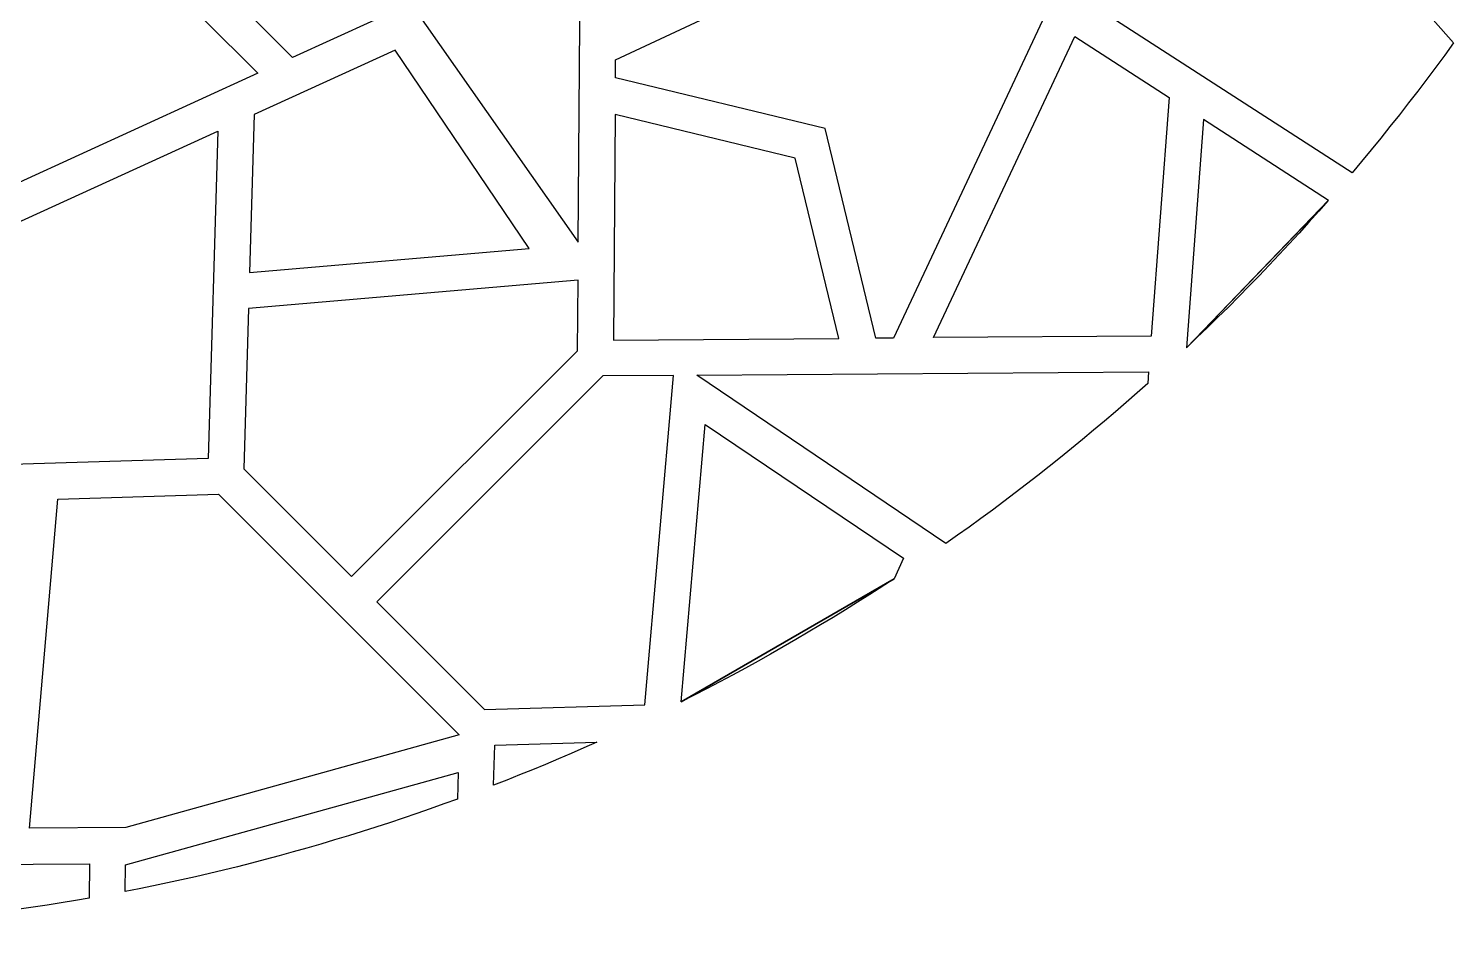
# Model space of a CAD drawing. Header units: centimetres. Extents: x 15.8 to 96.3, y -35.4 to 45.1.
# Drawn here: x 61.86 to 88.25, y -34.62 to -18.02 of the extents above; entities that cross this region are included whole.
import ezdxf

# ---------------------------------------------------------------- set-up
doc = ezdxf.new("R2010")
doc.units = ezdxf.units.CM
doc.header["$MEASUREMENT"] = 0
doc.layers.add('layer 1', color=7, linetype='Continuous')

msp = doc.modelspace()

# ---------------------------------------------------------------- linework, layer by layer
at = {"layer": 'layer 1', "color": 15}
for points, knots in [([(64.6219, -16.42597), (64.6219, -16.42597), (66.75455, -18.55524), (66.75455, -18.55524), (66.75455, -18.55524), (66.75455, -18.55524), (68.27208, -17.86238), (68.27208, -17.86238), (68.27208, -17.86238), (68.27208, -17.86238), (64.72836, -12.62538), (64.72836, -12.62538), (64.72836, -12.62538), (64.72836, -12.62538), (64.6219, -16.42597), (64.6219, -16.42597)], [0, 0, 0, 0, 0.2, 0.2, 0.2, 0.2, 0.4, 0.4, 0.4, 0.4, 0.6, 0.6, 0.6, 0.6, 1, 1, 1, 1]), ([(86.37258, -20.69296), (86.37258, -20.69296), (86.55002, -20.48003), (86.55002, -20.48003), (86.55002, -20.48003), (86.55002, -20.48003), (86.72577, -20.2671), (86.72577, -20.2671), (86.72577, -20.2671), (86.72577, -20.2671), (86.90321, -20.0508), (86.90321, -20.0508), (86.90321, -20.0508), (86.90321, -20.0508), (87.07558, -19.83449), (87.07558, -19.83449), (87.07558, -19.83449), (87.07558, -19.83449), (87.24964, -19.61649), (87.24964, -19.61649), (87.24964, -19.61649), (87.24964, -19.61649), (87.42032, -19.3985), (87.42032, -19.3985), (87.42032, -19.3985), (87.42032, -19.3985), (87.58931, -19.17712), (87.58931, -19.17712), (87.58931, -19.17712), (87.58931, -19.17712), (87.7583, -18.95574), (87.7583, -18.95574), (87.7583, -18.95574), (87.7583, -18.95574), (87.92391, -18.73437), (87.92391, -18.73437), (87.92391, -18.73437), (87.92391, -18.73437), (88.08952, -18.5113), (88.08952, -18.5113), (88.08952, -18.5113), (88.08952, -18.5113), (88.25175, -18.28654), (88.25175, -18.28654), (88.25175, -18.28654), (88.25175, -18.28654), (83.63832, -13.06138), (83.63832, -13.06138), (83.63832, -13.06138), (83.63832, -13.06138), (81.52426, -17.55989), (81.52426, -17.55989), (81.52426, -17.55989), (81.52426, -17.55989), (86.37258, -20.69296), (86.37258, -20.69296)], [0, 0, 0, 0, 0.06666667, 0.06666667, 0.06666667, 0.06666667, 0.13333333, 0.13333333, 0.13333333, 0.13333333, 0.2, 0.2, 0.2, 0.2, 0.26666667, 0.26666667, 0.26666667, 0.26666667, 0.33333333, 0.33333333, 0.33333333, 0.33333333, 0.4, 0.4, 0.4, 0.4, 0.46666667, 0.46666667, 0.46666667, 0.46666667, 0.53333333, 0.53333333, 0.53333333, 0.53333333, 0.6, 0.6, 0.6, 0.6, 0.66666667, 0.66666667, 0.66666667, 0.66666667, 0.73333333, 0.73333333, 0.73333333, 0.73333333, 0.8, 0.8, 0.8, 0.8, 0.86666667, 0.86666667, 0.86666667, 0.86666667, 1, 1, 1, 1]), ([(66.65822, -14.29331), (66.65822, -14.29331), (72.10477, -13.88436), (72.10477, -13.88436), (72.10477, -13.88436), (72.10477, -13.88436), (72.04224, -21.97897), (72.04224, -21.97897), (72.04224, -21.97897), (72.04224, -21.97897), (66.65822, -14.29331), (66.65822, -14.29331)], [0, 0, 0, 0, 0.25, 0.25, 0.25, 0.25, 0.5, 0.5, 0.5, 0.5, 1, 1, 1, 1]), ([(77.55469, -23.75505), (77.55469, -23.75505), (77.88422, -23.75336), (77.88422, -23.75336), (77.88422, -23.75336), (77.88422, -23.75336), (82.41991, -14.07025), (82.41991, -14.07025), (82.41991, -14.07025), (82.41991, -14.07025), (72.7351, -18.60255), (72.7351, -18.60255), (72.7351, -18.60255), (72.7351, -18.60255), (72.73172, -18.93208), (72.73172, -18.93208), (72.73172, -18.93208), (72.73172, -18.93208), (76.61342, -19.87336), (76.61342, -19.87336), (76.61342, -19.87336), (76.61342, -19.87336), (77.55469, -23.75505), (77.55469, -23.75505)], [0, 0, 0, 0, 0.14285714, 0.14285714, 0.14285714, 0.14285714, 0.28571429, 0.28571429, 0.28571429, 0.28571429, 0.42857143, 0.42857143, 0.42857143, 0.42857143, 0.57142857, 0.57142857, 0.57142857, 0.57142857, 0.71428571, 0.71428571, 0.71428571, 0.71428571, 1, 1, 1, 1]), ([(61.15929, -16.74705), (61.15929, -16.74705), (59.69753, -20.49693), (59.69753, -20.49693), (59.69753, -20.49693), (59.69753, -20.49693), (53.89949, -22.75125), (53.89949, -22.75125), (53.89949, -22.75125), (53.89949, -22.75125), (58.05326, -26.90502), (58.05326, -26.90502), (58.05326, -26.90502), (58.05326, -26.90502), (60.57797, -21.37568), (60.57797, -21.37568), (60.57797, -21.37568), (60.57797, -21.37568), (66.10901, -18.84928), (66.10901, -18.84928), (66.10901, -18.84928), (66.10901, -18.84928), (63.08747, -15.8345), (63.08747, -15.8345), (63.08747, -15.8345), (63.08747, -15.8345), (62.17661, -16.74536), (62.17661, -16.74536), (62.17661, -16.74536), (62.17661, -16.74536), (61.15929, -16.74705), (61.15929, -16.74705)], [0, 0, 0, 0, 0.11111111, 0.11111111, 0.11111111, 0.11111111, 0.22222222, 0.22222222, 0.22222222, 0.22222222, 0.33333333, 0.33333333, 0.33333333, 0.33333333, 0.44444444, 0.44444444, 0.44444444, 0.44444444, 0.55555556, 0.55555556, 0.55555556, 0.55555556, 0.66666667, 0.66666667, 0.66666667, 0.66666667, 0.77777778, 0.77777778, 0.77777778, 0.77777778, 1, 1, 1, 1]), ([(81.23867, -18.16825), (81.23867, -18.16825), (78.61932, -23.7466), (78.61932, -23.7466), (78.61932, -23.7466), (78.61932, -23.7466), (82.6548, -23.71619), (82.6548, -23.71619), (82.6548, -23.71619), (82.6548, -23.71619), (82.98433, -19.29541), (82.98433, -19.29541), (82.98433, -19.29541), (82.98433, -19.29541), (81.23867, -18.16825), (81.23867, -18.16825)], [0, 0, 0, 0, 0.2, 0.2, 0.2, 0.2, 0.4, 0.4, 0.4, 0.4, 0.6, 0.6, 0.6, 0.6, 1, 1, 1, 1]), ([(71.13308, -22.09219), (71.13308, -22.09219), (65.95692, -22.54002), (65.95692, -22.54002), (65.95692, -22.54002), (65.95692, -22.54002), (66.04479, -19.60973), (66.04479, -19.60973), (66.04479, -19.60973), (66.04479, -19.60973), (68.65061, -18.42005), (68.65061, -18.42005), (68.65061, -18.42005), (68.65061, -18.42005), (71.13308, -22.09219), (71.13308, -22.09219)], [0, 0, 0, 0, 0.2, 0.2, 0.2, 0.2, 0.4, 0.4, 0.4, 0.4, 0.6, 0.6, 0.6, 0.6, 1, 1, 1, 1]), ([(76.87197, -23.76012), (76.87197, -23.76012), (72.69623, -23.79223), (72.69623, -23.79223), (72.69623, -23.79223), (72.69623, -23.79223), (72.72665, -19.6148), (72.72665, -19.6148), (72.72665, -19.6148), (72.72665, -19.6148), (76.06251, -20.42426), (76.06251, -20.42426), (76.06251, -20.42426), (76.06251, -20.42426), (76.87197, -23.76012), (76.87197, -23.76012)], [0, 0, 0, 0, 0.2, 0.2, 0.2, 0.2, 0.4, 0.4, 0.4, 0.4, 0.6, 0.6, 0.6, 0.6, 1, 1, 1, 1]), ([(83.30541, -23.93249), (83.30541, -23.93249), (83.62142, -19.70606), (83.62142, -19.70606), (83.62142, -19.70606), (83.62142, -19.70606), (85.93489, -21.20331), (85.93489, -21.20331), (85.93489, -21.20331), (85.93489, -21.20331), (83.30541, -23.93249), (83.30541, -23.93249)], [0, 0, 0, 0, 0.25, 0.25, 0.25, 0.25, 0.5, 0.5, 0.5, 0.5, 1, 1, 1, 1]), ([(61.07987, -21.87758), (61.07987, -21.87758), (59.12128, -26.16823), (59.12128, -26.16823), (59.12128, -26.16823), (59.12128, -26.16823), (65.18801, -25.98741), (65.18801, -25.98741), (65.18801, -25.98741), (65.18801, -25.98741), (65.37052, -19.91899), (65.37052, -19.91899), (65.37052, -19.91899), (65.37052, -19.91899), (61.07987, -21.87758), (61.07987, -21.87758)], [0, 0, 0, 0, 0.2, 0.2, 0.2, 0.2, 0.4, 0.4, 0.4, 0.4, 0.6, 0.6, 0.6, 0.6, 1, 1, 1, 1]), ([(83.30541, -23.93249), (83.30541, -23.93249), (83.50144, -23.7466), (83.50144, -23.7466), (83.50144, -23.7466), (83.50144, -23.7466), (83.69578, -23.55903), (83.69578, -23.55903), (83.69578, -23.55903), (83.69578, -23.55903), (83.89012, -23.36976), (83.89012, -23.36976), (83.89012, -23.36976), (83.89012, -23.36976), (84.08277, -23.1788), (84.08277, -23.1788), (84.08277, -23.1788), (84.08277, -23.1788), (84.27372, -22.98615), (84.27372, -22.98615), (84.27372, -22.98615), (84.27372, -22.98615), (84.46299, -22.7935), (84.46299, -22.7935), (84.46299, -22.7935), (84.46299, -22.7935), (84.65226, -22.59916), (84.65226, -22.59916), (84.65226, -22.59916), (84.65226, -22.59916), (84.83815, -22.40483), (84.83815, -22.40483), (84.83815, -22.40483), (84.83815, -22.40483), (85.02573, -22.20711), (85.02573, -22.20711), (85.02573, -22.20711), (85.02573, -22.20711), (85.20993, -22.00939), (85.20993, -22.00939), (85.20993, -22.00939), (85.20993, -22.00939), (85.39244, -21.80829), (85.39244, -21.80829), (85.39244, -21.80829), (85.39244, -21.80829), (85.57326, -21.60719), (85.57326, -21.60719), (85.57326, -21.60719), (85.57326, -21.60719), (85.75577, -21.4061), (85.75577, -21.4061), (85.75577, -21.4061), (85.75577, -21.4061), (85.93321, -21.20331), (85.93321, -21.20331), (85.93321, -21.20331), (85.93321, -21.20331), (83.30541, -23.93249), (83.30541, -23.93249)], [0, 0, 0, 0, 0.0625, 0.0625, 0.0625, 0.0625, 0.125, 0.125, 0.125, 0.125, 0.1875, 0.1875, 0.1875, 0.1875, 0.25, 0.25, 0.25, 0.25, 0.3125, 0.3125, 0.3125, 0.3125, 0.375, 0.375, 0.375, 0.375, 0.4375, 0.4375, 0.4375, 0.4375, 0.5, 0.5, 0.5, 0.5, 0.5625, 0.5625, 0.5625, 0.5625, 0.625, 0.625, 0.625, 0.625, 0.6875, 0.6875, 0.6875, 0.6875, 0.75, 0.75, 0.75, 0.75, 0.8125, 0.8125, 0.8125, 0.8125, 0.875, 0.875, 0.875, 0.875, 1, 1, 1, 1]), ([(65.84876, -26.17668), (65.84876, -26.17668), (65.93664, -23.20753), (65.93664, -23.20753), (65.93664, -23.20753), (65.93664, -23.20753), (72.04055, -22.68028), (72.04055, -22.68028), (72.04055, -22.68028), (72.04055, -22.68028), (72.03041, -23.98826), (72.03041, -23.98826), (72.03041, -23.98826), (72.03041, -23.98826), (67.84453, -28.17076), (67.84453, -28.17076), (67.84453, -28.17076), (67.84453, -28.17076), (65.84876, -26.17668), (65.84876, -26.17668)], [0, 0, 0, 0, 0.16666667, 0.16666667, 0.16666667, 0.16666667, 0.33333333, 0.33333333, 0.33333333, 0.33333333, 0.5, 0.5, 0.5, 0.5, 0.66666667, 0.66666667, 0.66666667, 0.66666667, 1, 1, 1, 1]), ([(68.31601, -28.64055), (68.31601, -28.64055), (72.49851, -24.45636), (72.49851, -24.45636), (72.49851, -24.45636), (72.49851, -24.45636), (73.80649, -24.44791), (73.80649, -24.44791), (73.80649, -24.44791), (73.80649, -24.44791), (73.27925, -30.54845), (73.27925, -30.54845), (73.27925, -30.54845), (73.27925, -30.54845), (70.31009, -30.63632), (70.31009, -30.63632), (70.31009, -30.63632), (70.31009, -30.63632), (68.31601, -28.64055), (68.31601, -28.64055)], [0, 0, 0, 0, 0.16666667, 0.16666667, 0.16666667, 0.16666667, 0.33333333, 0.33333333, 0.33333333, 0.33333333, 0.5, 0.5, 0.5, 0.5, 0.66666667, 0.66666667, 0.66666667, 0.66666667, 1, 1, 1, 1]), ([(78.85084, -27.5624), (78.85084, -27.5624), (79.06715, -27.40861), (79.06715, -27.40861), (79.06715, -27.40861), (79.06715, -27.40861), (79.28345, -27.25483), (79.28345, -27.25483), (79.28345, -27.25483), (79.28345, -27.25483), (79.49807, -27.09936), (79.49807, -27.09936), (79.49807, -27.09936), (79.49807, -27.09936), (79.71269, -26.9422), (79.71269, -26.9422), (79.71269, -26.9422), (79.71269, -26.9422), (79.92393, -26.78335), (79.92393, -26.78335), (79.92393, -26.78335), (79.92393, -26.78335), (80.13685, -26.6245), (80.13685, -26.6245), (80.13685, -26.6245), (80.13685, -26.6245), (80.3464, -26.46227), (80.3464, -26.46227), (80.3464, -26.46227), (80.3464, -26.46227), (80.55595, -26.30004), (80.55595, -26.30004), (80.55595, -26.30004), (80.55595, -26.30004), (80.76381, -26.13443), (80.76381, -26.13443), (80.76381, -26.13443), (80.76381, -26.13443), (80.97166, -25.96882), (80.97166, -25.96882), (80.97166, -25.96882), (80.97166, -25.96882), (81.17783, -25.80321), (81.17783, -25.80321), (81.17783, -25.80321), (81.17783, -25.80321), (81.38231, -25.63253), (81.38231, -25.63253), (81.38231, -25.63253), (81.38231, -25.63253), (81.58679, -25.46354), (81.58679, -25.46354), (81.58679, -25.46354), (81.58679, -25.46354), (81.78957, -25.29117), (81.78957, -25.29117), (81.78957, -25.29117), (81.78957, -25.29117), (81.99067, -25.1188), (81.99067, -25.1188), (81.99067, -25.1188), (81.99067, -25.1188), (82.19008, -24.94643), (82.19008, -24.94643), (82.19008, -24.94643), (82.19008, -24.94643), (82.39118, -24.76899), (82.39118, -24.76899), (82.39118, -24.76899), (82.39118, -24.76899), (82.5889, -24.59324), (82.5889, -24.59324), (82.5889, -24.59324), (82.5889, -24.59324), (82.60411, -24.38201), (82.60411, -24.38201), (82.60411, -24.38201), (82.60411, -24.38201), (74.23911, -24.44453), (74.23911, -24.44453), (74.23911, -24.44453), (74.23911, -24.44453), (78.85084, -27.5624), (78.85084, -27.5624)], [0, 0, 0, 0, 0.04545455, 0.04545455, 0.04545455, 0.04545455, 0.09090909, 0.09090909, 0.09090909, 0.09090909, 0.13636364, 0.13636364, 0.13636364, 0.13636364, 0.18181818, 0.18181818, 0.18181818, 0.18181818, 0.22727273, 0.22727273, 0.22727273, 0.22727273, 0.27272727, 0.27272727, 0.27272727, 0.27272727, 0.31818182, 0.31818182, 0.31818182, 0.31818182, 0.36363636, 0.36363636, 0.36363636, 0.36363636, 0.40909091, 0.40909091, 0.40909091, 0.40909091, 0.45454545, 0.45454545, 0.45454545, 0.45454545, 0.5, 0.5, 0.5, 0.5, 0.54545455, 0.54545455, 0.54545455, 0.54545455, 0.59090909, 0.59090909, 0.59090909, 0.59090909, 0.63636364, 0.63636364, 0.63636364, 0.63636364, 0.68181818, 0.68181818, 0.68181818, 0.68181818, 0.72727273, 0.72727273, 0.72727273, 0.72727273, 0.77272727, 0.77272727, 0.77272727, 0.77272727, 0.81818182, 0.81818182, 0.81818182, 0.81818182, 0.86363636, 0.86363636, 0.86363636, 0.86363636, 0.90909091, 0.90909091, 0.90909091, 0.90909091, 1, 1, 1, 1]), ([(77.89436, -28.21301), (77.89436, -28.21301), (78.06504, -27.83447), (78.06504, -27.83447), (78.06504, -27.83447), (78.06504, -27.83447), (74.39458, -25.3537), (74.39458, -25.3537), (74.39458, -25.3537), (74.39458, -25.3537), (73.95183, -30.49268), (73.95183, -30.49268), (73.95183, -30.49268), (73.95183, -30.49268), (77.89436, -28.21301), (77.89436, -28.21301)], [0, 0, 0, 0, 0.2, 0.2, 0.2, 0.2, 0.4, 0.4, 0.4, 0.4, 0.6, 0.6, 0.6, 0.6, 1, 1, 1, 1]), ([(63.66372, -32.82136), (63.66372, -32.82136), (69.83861, -31.10611), (69.83861, -31.10611), (69.83861, -31.10611), (69.83861, -31.10611), (65.37897, -26.64816), (65.37897, -26.64816), (65.37897, -26.64816), (65.37897, -26.64816), (62.40982, -26.73604), (62.40982, -26.73604), (62.40982, -26.73604), (62.40982, -26.73604), (61.88426, -32.83488), (61.88426, -32.83488), (61.88426, -32.83488), (61.88426, -32.83488), (63.66372, -32.82136), (63.66372, -32.82136)], [0, 0, 0, 0, 0.16666667, 0.16666667, 0.16666667, 0.16666667, 0.33333333, 0.33333333, 0.33333333, 0.33333333, 0.5, 0.5, 0.5, 0.5, 0.66666667, 0.66666667, 0.66666667, 0.66666667, 1, 1, 1, 1]), ([(73.95014, -30.49268), (73.95014, -30.49268), (74.1901, -30.37101), (74.1901, -30.37101), (74.1901, -30.37101), (74.1901, -30.37101), (74.42838, -30.24764), (74.42838, -30.24764), (74.42838, -30.24764), (74.42838, -30.24764), (74.66665, -30.12428), (74.66665, -30.12428), (74.66665, -30.12428), (74.66665, -30.12428), (74.90155, -29.99754), (74.90155, -29.99754), (74.90155, -29.99754), (74.90155, -29.99754), (75.13813, -29.86911), (75.13813, -29.86911), (75.13813, -29.86911), (75.13813, -29.86911), (75.37303, -29.73898), (75.37303, -29.73898), (75.37303, -29.73898), (75.37303, -29.73898), (75.60624, -29.60886), (75.60624, -29.60886), (75.60624, -29.60886), (75.60624, -29.60886), (75.83944, -29.47705), (75.83944, -29.47705), (75.83944, -29.47705), (75.83944, -29.47705), (76.07096, -29.34186), (76.07096, -29.34186), (76.07096, -29.34186), (76.07096, -29.34186), (76.30247, -29.20498), (76.30247, -29.20498), (76.30247, -29.20498), (76.30247, -29.20498), (76.5323, -29.06978), (76.5323, -29.06978), (76.5323, -29.06978), (76.5323, -29.06978), (76.76213, -28.92952), (76.76213, -28.92952), (76.76213, -28.92952), (76.76213, -28.92952), (76.99026, -28.78926), (76.99026, -28.78926), (76.99026, -28.78926), (76.99026, -28.78926), (77.21671, -28.649), (77.21671, -28.649), (77.21671, -28.649), (77.21671, -28.649), (77.44316, -28.50367), (77.44316, -28.50367), (77.44316, -28.50367), (77.44316, -28.50367), (77.89267, -28.21301), (77.89267, -28.21301), (77.89267, -28.21301), (77.89267, -28.21301), (73.95014, -30.49268), (73.95014, -30.49268)], [0, 0, 0, 0, 0.05555556, 0.05555556, 0.05555556, 0.05555556, 0.11111111, 0.11111111, 0.11111111, 0.11111111, 0.16666667, 0.16666667, 0.16666667, 0.16666667, 0.22222222, 0.22222222, 0.22222222, 0.22222222, 0.27777778, 0.27777778, 0.27777778, 0.27777778, 0.33333333, 0.33333333, 0.33333333, 0.33333333, 0.38888889, 0.38888889, 0.38888889, 0.38888889, 0.44444444, 0.44444444, 0.44444444, 0.44444444, 0.5, 0.5, 0.5, 0.5, 0.55555556, 0.55555556, 0.55555556, 0.55555556, 0.61111111, 0.61111111, 0.61111111, 0.61111111, 0.66666667, 0.66666667, 0.66666667, 0.66666667, 0.72222222, 0.72222222, 0.72222222, 0.72222222, 0.77777778, 0.77777778, 0.77777778, 0.77777778, 0.83333333, 0.83333333, 0.83333333, 0.83333333, 0.88888889, 0.88888889, 0.88888889, 0.88888889, 1, 1, 1, 1]), ([(70.47739, -32.04063), (70.47739, -32.04063), (70.71905, -31.9443), (70.71905, -31.9443), (70.71905, -31.9443), (70.71905, -31.9443), (70.95902, -31.84798), (70.95902, -31.84798), (70.95902, -31.84798), (70.95902, -31.84798), (71.19729, -31.75165), (71.19729, -31.75165), (71.19729, -31.75165), (71.19729, -31.75165), (71.43557, -31.65195), (71.43557, -31.65195), (71.43557, -31.65195), (71.43557, -31.65195), (71.67553, -31.55056), (71.67553, -31.55056), (71.67553, -31.55056), (71.67553, -31.55056), (71.91212, -31.44916), (71.91212, -31.44916), (71.91212, -31.44916), (71.91212, -31.44916), (72.1487, -31.34439), (72.1487, -31.34439), (72.1487, -31.34439), (72.1487, -31.34439), (72.38529, -31.23961), (72.38529, -31.23961), (72.38529, -31.23961), (72.38529, -31.23961), (70.49936, -31.29707), (70.49936, -31.29707), (70.49936, -31.29707), (70.49936, -31.29707), (70.47739, -32.04063), (70.47739, -32.04063)], [0, 0, 0, 0, 0.09090909, 0.09090909, 0.09090909, 0.09090909, 0.18181818, 0.18181818, 0.18181818, 0.18181818, 0.27272727, 0.27272727, 0.27272727, 0.27272727, 0.36363636, 0.36363636, 0.36363636, 0.36363636, 0.45454545, 0.45454545, 0.45454545, 0.45454545, 0.54545455, 0.54545455, 0.54545455, 0.54545455, 0.63636364, 0.63636364, 0.63636364, 0.63636364, 0.72727273, 0.72727273, 0.72727273, 0.72727273, 0.81818182, 0.81818182, 0.81818182, 0.81818182, 1, 1, 1, 1]), ([(63.65527, -34.00936), (63.65527, -34.00936), (63.91552, -33.95697), (63.91552, -33.95697), (63.91552, -33.95697), (63.91552, -33.95697), (64.17745, -33.90458), (64.17745, -33.90458), (64.17745, -33.90458), (64.17745, -33.90458), (64.4377, -33.84882), (64.4377, -33.84882), (64.4377, -33.84882), (64.4377, -33.84882), (64.69794, -33.79305), (64.69794, -33.79305), (64.69794, -33.79305), (64.69794, -33.79305), (64.95819, -33.7339), (64.95819, -33.7339), (64.95819, -33.7339), (64.95819, -33.7339), (65.21674, -33.67307), (65.21674, -33.67307), (65.21674, -33.67307), (65.21674, -33.67307), (65.47699, -33.61223), (65.47699, -33.61223), (65.47699, -33.61223), (65.47699, -33.61223), (65.73385, -33.54802), (65.73385, -33.54802), (65.73385, -33.54802), (65.73385, -33.54802), (65.9924, -33.48211), (65.9924, -33.48211), (65.9924, -33.48211), (65.9924, -33.48211), (66.24927, -33.4162), (66.24927, -33.4162), (66.24927, -33.4162), (66.24927, -33.4162), (66.50782, -33.34523), (66.50782, -33.34523), (66.50782, -33.34523), (66.50782, -33.34523), (66.763, -33.27594), (66.763, -33.27594), (66.763, -33.27594), (66.763, -33.27594), (67.01986, -33.20328), (67.01986, -33.20328), (67.01986, -33.20328), (67.01986, -33.20328), (67.27673, -33.12892), (67.27673, -33.12892), (67.27673, -33.12892), (67.27673, -33.12892), (67.5319, -33.05288), (67.5319, -33.05288), (67.5319, -33.05288), (67.5319, -33.05288), (67.78708, -32.97683), (67.78708, -32.97683), (67.78708, -32.97683), (67.78708, -32.97683), (68.04056, -32.89571), (68.04056, -32.89571), (68.04056, -32.89571), (68.04056, -32.89571), (68.29405, -32.8146), (68.29405, -32.8146), (68.29405, -32.8146), (68.29405, -32.8146), (68.54753, -32.73348), (68.54753, -32.73348), (68.54753, -32.73348), (68.54753, -32.73348), (68.79933, -32.64899), (68.79933, -32.64899), (68.79933, -32.64899), (68.79933, -32.64899), (69.05281, -32.5628), (69.05281, -32.5628), (69.05281, -32.5628), (69.05281, -32.5628), (69.30292, -32.47324), (69.30292, -32.47324), (69.30292, -32.47324), (69.30292, -32.47324), (69.55471, -32.38537), (69.55471, -32.38537), (69.55471, -32.38537), (69.55471, -32.38537), (69.80482, -32.29411), (69.80482, -32.29411), (69.80482, -32.29411), (69.80482, -32.29411), (69.82002, -31.80235), (69.82002, -31.80235), (69.82002, -31.80235), (69.82002, -31.80235), (63.65865, -33.51422), (63.65865, -33.51422), (63.65865, -33.51422), (63.65865, -33.51422), (63.65527, -34.00936), (63.65527, -34.00936)], [0, 0, 0, 0, 0.03571429, 0.03571429, 0.03571429, 0.03571429, 0.07142857, 0.07142857, 0.07142857, 0.07142857, 0.10714286, 0.10714286, 0.10714286, 0.10714286, 0.14285714, 0.14285714, 0.14285714, 0.14285714, 0.17857143, 0.17857143, 0.17857143, 0.17857143, 0.21428571, 0.21428571, 0.21428571, 0.21428571, 0.25, 0.25, 0.25, 0.25, 0.28571429, 0.28571429, 0.28571429, 0.28571429, 0.32142857, 0.32142857, 0.32142857, 0.32142857, 0.35714286, 0.35714286, 0.35714286, 0.35714286, 0.39285714, 0.39285714, 0.39285714, 0.39285714, 0.42857143, 0.42857143, 0.42857143, 0.42857143, 0.46428571, 0.46428571, 0.46428571, 0.46428571, 0.5, 0.5, 0.5, 0.5, 0.53571429, 0.53571429, 0.53571429, 0.53571429, 0.57142857, 0.57142857, 0.57142857, 0.57142857, 0.60714286, 0.60714286, 0.60714286, 0.60714286, 0.64285714, 0.64285714, 0.64285714, 0.64285714, 0.67857143, 0.67857143, 0.67857143, 0.67857143, 0.71428571, 0.71428571, 0.71428571, 0.71428571, 0.75, 0.75, 0.75, 0.75, 0.78571429, 0.78571429, 0.78571429, 0.78571429, 0.82142857, 0.82142857, 0.82142857, 0.82142857, 0.85714286, 0.85714286, 0.85714286, 0.85714286, 0.89285714, 0.89285714, 0.89285714, 0.89285714, 0.92857143, 0.92857143, 0.92857143, 0.92857143, 1, 1, 1, 1]), ([(59.08241, -34.61941), (59.08241, -34.61941), (59.34603, -34.59913), (59.34603, -34.59913), (59.34603, -34.59913), (59.34603, -34.59913), (59.60628, -34.57716), (59.60628, -34.57716), (59.60628, -34.57716), (59.60628, -34.57716), (59.86821, -34.5535), (59.86821, -34.5535), (59.86821, -34.5535), (59.86821, -34.5535), (60.12846, -34.52816), (60.12846, -34.52816), (60.12846, -34.52816), (60.12846, -34.52816), (60.39039, -34.49943), (60.39039, -34.49943), (60.39039, -34.49943), (60.39039, -34.49943), (60.65064, -34.47239), (60.65064, -34.47239), (60.65064, -34.47239), (60.65064, -34.47239), (60.91257, -34.44028), (60.91257, -34.44028), (60.91257, -34.44028), (60.91257, -34.44028), (61.17112, -34.40817), (61.17112, -34.40817), (61.17112, -34.40817), (61.17112, -34.40817), (61.43306, -34.37269), (61.43306, -34.37269), (61.43306, -34.37269), (61.43306, -34.37269), (61.69161, -34.3372), (61.69161, -34.3372), (61.69161, -34.3372), (61.69161, -34.3372), (61.95186, -34.30002), (61.95186, -34.30002), (61.95186, -34.30002), (61.95186, -34.30002), (62.2121, -34.26115), (62.2121, -34.26115), (62.2121, -34.26115), (62.2121, -34.26115), (62.47066, -34.21891), (62.47066, -34.21891), (62.47066, -34.21891), (62.47066, -34.21891), (62.7309, -34.17497), (62.7309, -34.17497), (62.7309, -34.17497), (62.7309, -34.17497), (62.98777, -34.13272), (62.98777, -34.13272), (62.98777, -34.13272), (62.98777, -34.13272), (62.99283, -33.49225), (62.99283, -33.49225), (62.99283, -33.49225), (62.99283, -33.49225), (58.8171, -33.52267), (58.8171, -33.52267), (58.8171, -33.52267), (58.8171, -33.52267), (59.08241, -34.61941), (59.08241, -34.61941)], [0, 0, 0, 0, 0.05263158, 0.05263158, 0.05263158, 0.05263158, 0.10526316, 0.10526316, 0.10526316, 0.10526316, 0.15789474, 0.15789474, 0.15789474, 0.15789474, 0.21052632, 0.21052632, 0.21052632, 0.21052632, 0.26315789, 0.26315789, 0.26315789, 0.26315789, 0.31578947, 0.31578947, 0.31578947, 0.31578947, 0.36842105, 0.36842105, 0.36842105, 0.36842105, 0.42105263, 0.42105263, 0.42105263, 0.42105263, 0.47368421, 0.47368421, 0.47368421, 0.47368421, 0.52631579, 0.52631579, 0.52631579, 0.52631579, 0.57894737, 0.57894737, 0.57894737, 0.57894737, 0.63157895, 0.63157895, 0.63157895, 0.63157895, 0.68421053, 0.68421053, 0.68421053, 0.68421053, 0.73684211, 0.73684211, 0.73684211, 0.73684211, 0.78947368, 0.78947368, 0.78947368, 0.78947368, 0.84210526, 0.84210526, 0.84210526, 0.84210526, 0.89473684, 0.89473684, 0.89473684, 0.89473684, 1, 1, 1, 1])]:
    msp.add_open_spline(points, degree=3, knots=knots, dxfattribs=at)

doc.saveas('drawing.dxf')
